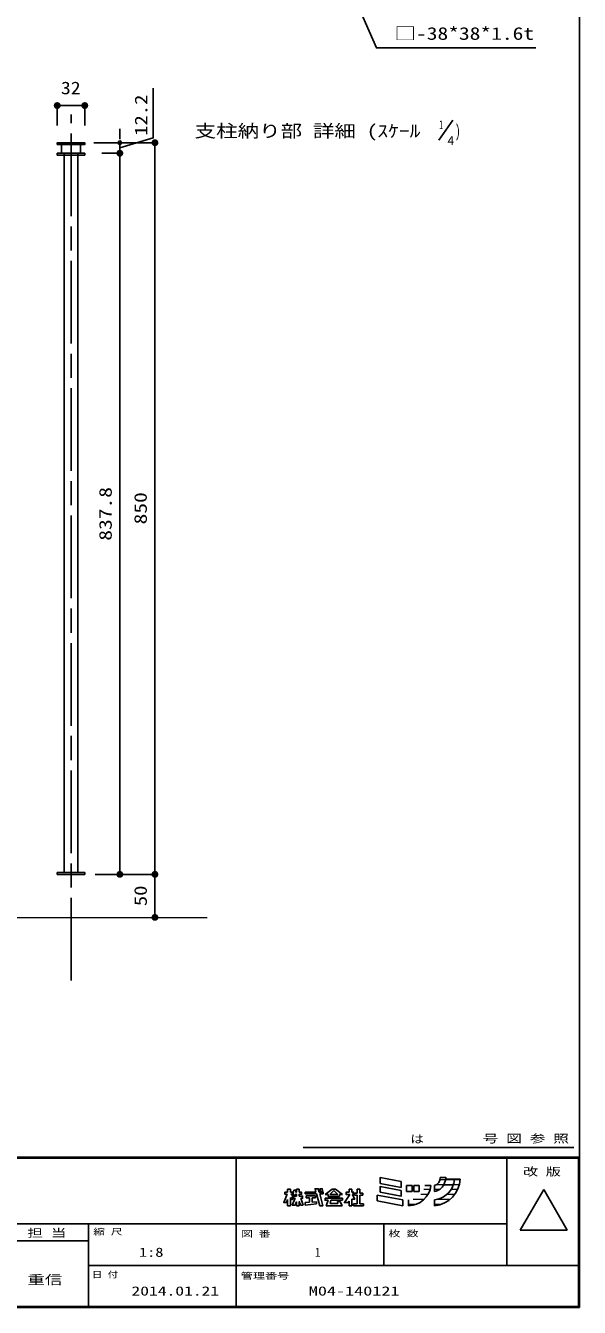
# Model space of a CAD drawing. Units: millimetres on the paper, scale 1:8. Extents: x -163 to 235, y -119 to 166.
# Drawn here: x 154.2 to 234.6, y -119.3 to 66.9 of the extents above; entities that cross this region are included whole.
import ezdxf
from ezdxf.enums import TextEntityAlignment as Align

# ---------------------------------------------------------------- set-up
doc = ezdxf.new("R2010")
doc.units = ezdxf.units.MM
doc.linetypes.add('CHAIN', pattern=[18.5, 12, -1.5, 3.5, -1.5])
for name, color, linetype, lineweight in [('0-1_0', 6, 'Continuous', 25), ('0-2_DIM1', 3, 'Continuous', 25), ('0-3_横桟', 2, 'Continuous', 25), ('0-4_文字', 7, 'Continuous', 25), ('0-6_ｾﾝﾀｰ', 1, 'CHAIN', 25), ('0-7_縦格子', 6, 'Continuous', 25), ('0-9_THN', 4, 'Continuous', 9)]:
    doc.layers.add(name, color=color, linetype=linetype, lineweight=lineweight)
doc.styles.add('ＭＳ ゴシック', font='')
doc.styles.add('ＭＳ 明朝', font='')
doc.styles.get('ＭＳ ゴシック').set_extended_font_data('MS Gothic')
doc.styles.get('ＭＳ 明朝').set_extended_font_data('MS Mincho')

# ---------------------------------------------------------------- blocks, each defined once
blk = doc.blocks.new('filled_dot')
at = {"color": 0, "linetype": 'Continuous', "lineweight": -2, "const_width": 1.25}
blk.add_lwpolyline([(-0.625, 0, 1), (0.625, 0, 1)], format="xyb", close=True, dxfattribs=at)

msp = doc.modelspace()

# ---------------------------------------------------------------- linework, layer by layer
at = {"layer": '0-1_0'}
for p, q in [((234.575, 165.823), (234.575, -119.26)), ((194.458, -96.039), (233.755, -96.039)), ((194.458, -96.039), (233.755, -96.039)), ((-163.203, -97.468), (234.575, -97.468)), ((-163.06, -97.611), (234.432, -97.611)), ((184.737, -97.468), (184.737, -119.26)), ((224.034, -113.187), (224.034, -97.468)), ((234.432, -97.611), (234.432, -119.117)), ((214.376, -100.417), (215.193, -100.417)), ((215.193, -100.417), (215.181, -100.629)), ((192.19, -102.076), (192.19, -102.53)), ((192.609, -102.076), (192.19, -102.076)), ((192.609, -102.53), (192.609, -102.076)), ((192.976, -102.949), (193.085, -102.248)), ((193.085, -102.248), (193.38, -102.248)), ((193.38, -102.248), (193.38, -102.532)), ((193.47, -102.088), (193.47, -102.532)), ((193.896, -102.088), (193.47, -102.088)), ((193.896, -102.532), (193.896, -102.088)), ((198.665, -102.082), (197.634, -102.86)), ((198.337, -102.86), (198.912, -102.302)), ((198.912, -102.082), (198.665, -102.082)), ((198.912, -102.082), (199.159, -102.082)), ((199.488, -102.86), (198.912, -102.302)), ((199.159, -102.082), (200.19, -102.86)), ((201.118, -102.089), (201.118, -102.536)), ((201.525, -102.089), (201.118, -102.089)), ((201.525, -102.536), (201.525, -102.089)), ((202.308, -102.074), (202.308, -102.674)), ((202.703, -102.074), (202.308, -102.074)), ((202.703, -102.674), (202.703, -102.074)), ((208.715, -101.843), (205.639, -101.269)), ((208.715, -100.991), (208.715, -101.843)), ((209.484, -102.428), (209.484, -101.58)), ((209.484, -101.58), (210.282, -101.58)), ((210.282, -101.58), (210.282, -102.428)), ((210.537, -101.58), (210.537, -102.428)), ((211.296, -101.58), (210.537, -101.58)), ((211.296, -102.428), (211.296, -101.58)), ((212.147, -101.58), (213.01, -101.58)), ((212.147, -101.58), (213.01, -101.58)), ((213.553, -102.428), (213.553, -101.58)), ((213.553, -101.58), (213.553, -102.428)), ((214.91, -101.447), (215.181, -100.629)), ((216.267, -101.447), (214.91, -101.447)), ((216.428, -100.629), (215.181, -100.629)), ((217.28, -100.629), (216.428, -100.629)), ((217.28, -100.629), (216.428, -100.629)), ((229.393, -102.136), (225.976, -108.055)), ((229.393, -102.136), (232.81, -108.055)), ((192.19, -102.53), (191.788, -102.53)), ((192.025, -104.023), (192.19, -103.617)), ((192.19, -103.617), (192.19, -104.493)), ((192.609, -104.493), (192.609, -103.323)), ((193.274, -103.404), (192.86, -104.419)), ((193.343, -102.949), (192.976, -102.949)), ((193.023, -103.111), (193.023, -103.404)), ((193.47, -103.111), (193.023, -103.111)), ((193.023, -103.404), (193.274, -103.404)), ((193.361, -102.827), (193.343, -102.949)), ((193.361, -102.827), (193.47, -102.827)), ((193.47, -102.532), (193.38, -102.532)), ((193.47, -102.827), (193.47, -103.111)), ((193.896, -103.111), (193.896, -102.827)), ((194.475, -104.419), (194.097, -103.404)), ((194.727, -102.507), (194.727, -102.795)), ((196.321, -102.507), (194.727, -102.507)), ((194.727, -102.795), (196.399, -102.795)), ((194.762, -104.055), (195.365, -104.003)), ((194.762, -104.438), (194.762, -104.055)), ((196.414, -104.213), (194.762, -104.438)), ((196.271, -103.063), (194.897, -103.063)), ((194.897, -103.063), (194.897, -103.376)), ((194.897, -103.376), (195.365, -103.376)), ((195.365, -103.376), (195.365, -104.003)), ((195.763, -103.376), (196.271, -103.376)), ((195.763, -103.968), (195.763, -103.376)), ((195.763, -103.968), (196.414, -103.912)), ((196.271, -103.376), (196.271, -103.063)), ((196.399, -102.795), (196.863, -104.493)), ((196.414, -103.912), (196.414, -104.213)), ((197.38, -102.507), (196.779, -102.507)), ((196.858, -102.795), (197.38, -102.795)), ((197.321, -104.493), (196.858, -102.795)), ((197.38, -102.795), (197.38, -102.507)), ((197.634, -102.86), (198.075, -102.86)), ((200.168, -103.423), (197.648, -103.423)), ((198.104, -103.712), (197.79, -104.493)), ((198.075, -102.86), (198.075, -103.166)), ((198.075, -103.166), (199.75, -103.166)), ((198.337, -102.86), (199.488, -102.86)), ((198.364, -104.177), (198.476, -103.712)), ((199.511, -104.177), (198.364, -104.177)), ((198.476, -103.712), (200.168, -103.712)), ((199.832, -103.877), (199.46, -103.877)), ((199.46, -103.877), (199.511, -104.177)), ((200.19, -102.86), (199.75, -102.86)), ((199.75, -103.166), (199.75, -102.86)), ((200.108, -104.493), (199.832, -103.877)), ((200.168, -103.712), (200.168, -103.423)), ((201.118, -103.837), (201.118, -104.493)), ((201.801, -102.536), (201.525, -102.536)), ((201.525, -104.493), (201.525, -103.561)), ((201.616, -102.908), (201.801, -102.536)), ((201.787, -104.204), (201.787, -104.493)), ((202.308, -104.204), (201.787, -104.204)), ((201.906, -102.674), (201.906, -102.985)), ((202.308, -102.674), (201.906, -102.674)), ((201.906, -102.985), (202.308, -102.985)), ((202.308, -102.985), (202.308, -104.204)), ((203.143, -102.674), (202.703, -102.674)), ((202.703, -102.985), (203.143, -102.985)), ((202.703, -104.204), (202.703, -102.985)), ((203.24, -104.204), (202.703, -104.204)), ((203.143, -102.985), (203.143, -102.674)), ((203.24, -104.493), (203.24, -104.204)), ((205.226, -102.945), (208.941, -103.638)), ((205.226, -103.8), (205.226, -102.945)), ((208.941, -104.493), (205.226, -103.8)), ((208.941, -103.638), (208.941, -104.493)), ((210.282, -102.428), (209.484, -102.428)), ((209.753, -104.493), (209.753, -103.638)), ((209.753, -104.493), (209.753, -103.638)), ((210.537, -102.428), (211.296, -102.428)), ((213.553, -104.493), (213.553, -103.638)), ((213.553, -103.638), (213.553, -104.493)), ((192.19, -104.493), (192.609, -104.493)), ((192.86, -104.419), (193.282, -104.419)), ((193.47, -104.493), (193.896, -104.493)), ((194.087, -104.419), (194.475, -104.419)), ((196.863, -104.493), (197.321, -104.493)), ((197.79, -104.493), (200.108, -104.493)), ((201.118, -104.493), (201.525, -104.493)), ((201.787, -104.493), (203.24, -104.493)), ((5.494, -107.113), (224.034, -107.113)), ((163.302, -107.113), (163.302, -119.26)), ((206.172, -113.187), (206.172, -107.113)), ((113.288, -109.614), (163.302, -109.614)), ((225.976, -108.055), (232.81, -108.055)), ((163.302, -113.187), (234.575, -113.187)), ((234.432, -119.117), (-163.06, -119.117))]:
    msp.add_line(p, q, dxfattribs=at)
at = {"layer": '0-1_0', "lineweight": 13}
for p, q in [((212.003, -102.112), (212.905, -102.112)), ((213.553, -102.112), (214.29, -102.112)), ((213.885, -101.398), (214.926, -101.398)), ((214.344, -100.683), (215.163, -100.683)), ((214.926, -101.398), (216.283, -101.398)), ((215.163, -100.683), (216.424, -100.683)), ((215.956, -102.112), (216.918, -102.112)), ((216.283, -101.398), (217.166, -101.398)), ((216.424, -100.683), (217.277, -100.683)), ((210.431, -103.541), (212.062, -103.541)), ((211.562, -102.827), (212.607, -102.827)), ((214.056, -103.541), (215.837, -103.541)), ((215.361, -102.827), (216.501, -102.827)), ((209.753, -104.256), (210.978, -104.256)), ((213.553, -104.256), (214.611, -104.256))]:
    msp.add_line(p, q, dxfattribs=at)
at = {"layer": '0-1_0'}
for points in [[(234.575, -119.26), (-163.203, -119.26), (-163.203, 165.823)], [(205.639, -101.269), (205.639, -100.417), (208.715, -100.991)], [(214.91, -101.447), (215.181, -100.629), (215.193, -100.417), (214.376, -100.417)], [(196.779, -102.507), (196.653, -102.044), (196.194, -102.044), (196.321, -102.507)], [(205.639, -102.522), (205.639, -101.725), (208.715, -102.299)], [(208.715, -102.299), (208.715, -103.096), (205.639, -102.522)], [(216.428, -100.629), (215.181, -100.629), (214.91, -101.447), (216.267, -101.447)], [(192.122, -102.816), (191.629, -104.023), (192.025, -104.023)], [(191.788, -102.53), (191.788, -102.816), (192.122, -102.816)], [(192.645, -102.816), (192.912, -102.816), (192.912, -102.53), (192.609, -102.53)], [(192.645, -102.816), (192.912, -103.078), (192.912, -103.621), (192.609, -103.323)], [(193.282, -104.419), (193.47, -103.94), (193.47, -104.493)], [(193.896, -102.827), (194.235, -102.827), (194.235, -102.532), (193.896, -102.532)], [(194.097, -103.404), (194.363, -103.404), (194.363, -103.111), (193.896, -103.111)], [(193.896, -104.493), (193.896, -103.905), (194.087, -104.419)], [(197.648, -103.423), (197.648, -103.712), (198.104, -103.712)], [(201.254, -102.857), (200.444, -104.049), (200.974, -104.049), (201.118, -103.837)], [(201.118, -102.536), (200.692, -102.536), (200.692, -102.857), (201.254, -102.857)], [(201.525, -103.561), (201.951, -103.561), (201.616, -102.908)]]:
    msp.add_lwpolyline(points, dxfattribs=at)
msp.add_lwpolyline([(196.873, -102.044), (197.239, -102.044), (197.338, -102.41), (196.973, -102.41)], close=True, dxfattribs=at)
for centre, radius, start, end in [((213.121, -100.402), 1.255, 290.10268, 359.28711), ((209.753, -101.217), 3.277, 270.00003, 353.63117), ((213.121, -100.402), 2.072, 282.01614, 329.69657), ((213.194, -100.417), 4.092, 275.03009, 357.02873), ((213.194, -100.417), 3.241, 276.3561, 341.47286), ((213.194, -100.417), 3.241, 341.47286, 356.24741)]:
    msp.add_arc(centre, radius, start, end, dxfattribs=at)
at = {"layer": '0-2_DIM1'}
for p, q in [((158.741, 52.372), (158.741, 55.423)), ((158.741, 55.267), (162.741, 55.267)), ((162.741, 52.372), (162.741, 55.423)), ((167.833, 50.872), (167.833, 51.872)), ((167.833, 50.372), (167.833, 50.872)), ((164.06, 49.872), (173.085, 49.872)), ((165.241, 49.872), (167.99, 49.872)), ((167.833, 49.872), (167.833, 48.347)), ((167.833, 49.872), (167.833, 48.347)), ((172.929, 49.872), (172.929, -56.378)), ((165.241, 48.347), (167.99, 48.347)), ((165.241, 48.347), (167.99, 48.347)), ((167.833, 48.347), (167.833, -56.378)), ((167.833, 47.847), (167.833, 47.347)), ((167.833, 47.347), (167.833, 46.347)), ((164.26, -56.378), (173.085, -56.378)), ((164.26, -56.378), (173.085, -56.378)), ((165.241, -56.378), (167.99, -56.378)), ((172.929, -56.378), (172.929, -62.628))]:
    msp.add_line(p, q, dxfattribs=at)
msp.add_lwpolyline([(167.833, 49.11), (172.677, 50.563), (172.677, 57.816)], dxfattribs=at)
for centre, start, end in [((167.833, 49.872), 90, 270), ((167.833, 48.347), 90, 270), ((167.833, 49.872), 270, 90), ((167.833, 48.347), 270, 90)]:
    msp.add_arc(centre, 0.25, start, end, dxfattribs=at)
at = {"layer": '0-3_横桟'}
for p, q in [((158.741, 48.347), (158.741, 48.072)), ((162.741, 48.347), (158.741, 48.347)), ((158.741, 48.072), (162.741, 48.072)), ((162.741, 48.072), (162.741, 48.347)), ((162.741, -56.103), (158.741, -56.103)), ((162.741, -56.378), (162.741, -56.103))]:
    msp.add_line(p, q, dxfattribs=at)
for points in [[(158.741, 49.597), (162.741, 49.597), (162.741, 49.872), (158.741, 49.872)], [(159.366, 48.347), (162.116, 48.347), (162.116, 49.597), (159.366, 49.597)]]:
    msp.add_lwpolyline(points, close=True, dxfattribs=at)
msp.add_lwpolyline([(158.741, -56.103), (158.741, -56.378), (162.741, -56.378)], dxfattribs=at)
at = {"layer": '0-4_文字'}
msp.add_line((214.182, 50.262), (216.19, 53.129), dxfattribs=at)
msp.add_lwpolyline([(201.56, 71.757), (205.1, 63.64), (207.1, 63.64), (228.233, 63.64)], dxfattribs=at)
at = {"layer": '0-6_ｾﾝﾀｰ'}
msp.add_line((160.741, -71.786), (160.741, 53.957), dxfattribs=at)
at = {"layer": '0-7_縦格子'}
for p, q in [((159.747, 48.347), (159.747, -56.103)), ((161.735, -56.103), (161.735, 48.347))]:
    msp.add_line(p, q, dxfattribs=at)
at = {"layer": '0-9_THN'}
msp.add_lwpolyline([(127.296, -97.468), (127.296, -62.628), (180.516, -62.628)], dxfattribs=at)

# ---------------------------------------------------------------- block references
at = {"layer": '0-2_DIM1', "xscale": 0.4, "yscale": 0.4}
for p, rotation in [((158.741, 55.267), 180), ((172.929, 49.872), 90), ((167.833, 48.347), 90), ((167.833, -56.378), 270), ((172.929, -56.378), 270), ((172.929, -56.378), 90), ((172.929, -62.628), 270)]:
    msp.add_blockref('filled_dot', p, dxfattribs=dict(at, rotation=rotation))
msp.add_blockref('filled_dot', (162.741, 55.267), dxfattribs=at)

# ---------------------------------------------------------------- texts
at = {"layer": '0-1_0', "style": 'ＭＳ 明朝'}
for s, height, width, p in [('は', 1.152, 1.25, (210.028, -95.741)), ('号 図 参 照', 1.152, 1.45, (220.538, -95.683)), ('改 版', 1.152, 1.4, (226.397, -100.482)), ('担 当', 1.152, 1.45, (154.39, -109.369)), ('縮 尺', 0.8905, 1.4, (163.969, -108.992)), ('図 番', 0.8905, 1.4, (185.459, -109.295)), ('枚 数', 0.8905, 1.45, (206.827, -109.249)), ('日 付', 0.8905, 1.25, (163.784, -115.206)), ('管理番号', 0.8905, 1.45, (185.407, -115.395))]:
    msp.add_text(s, height=height, dxfattribs=dict(at, width=width)).set_placement(p, align=Align.BOTTOM_LEFT)
at = {"layer": '0-1_0', "color": 7, "style": 'ＭＳ 明朝'}
for s, width, p in [('1:8', 1.3, (170.619, -112.32)), ('1', 0.85, (196.194, -112.32)), ('重信', 1.4, (154.389, -116.322)), ('2014.01.21', 1.4, (169.526, -117.948)), ('M04-140121', 1.45, (195.277, -117.948))]:
    msp.add_text(s, height=1.336, dxfattribs=dict(at, width=width)).set_placement(p, align=Align.BOTTOM_LEFT)
at = {"layer": '0-2_DIM1', "style": 'ＭＳ ゴシック', "width": 1.15}
msp.add_text('32', height=1.833, dxfattribs=at).set_placement((159.275, 56.36), align=Align.BOTTOM_LEFT)
at = {"layer": '0-2_DIM1', "style": 'ＭＳ ゴシック'}
for s, width, p in [('12.2', 1.2, (172.385, 50.871)), ('837.8', 1.25, (167.208, -7.924)), ('850', 1.25, (172.304, -5.556)), ('50', 1.2, (172.304, -60.994))]:
    msp.add_text(s, height=1.833, rotation=90, dxfattribs=dict(at, width=width)).set_placement(p, align=Align.BOTTOM_LEFT)
at = {"layer": '0-4_文字', "style": 'ＭＳ ゴシック'}
for s, height, width, p in [('□-38*38*1.6t', 1.833, 1.25, (207.725, 64.265)), ('支柱納り部 詳細 (ｽｹｰﾙ ', 1.833, 1.25, (178.687, 50.112)), ('1', 1.283, 0.55, (214.201, 51.462)), (')', 1.833, 0.6, (216.553, 50.112)), ('4', 1.283, 1.15, (215.407, 49.146))]:
    msp.add_text(s, height=height, dxfattribs=dict(at, width=width)).set_placement(p, align=Align.BOTTOM_LEFT)

doc.saveas('drawing.dxf')
